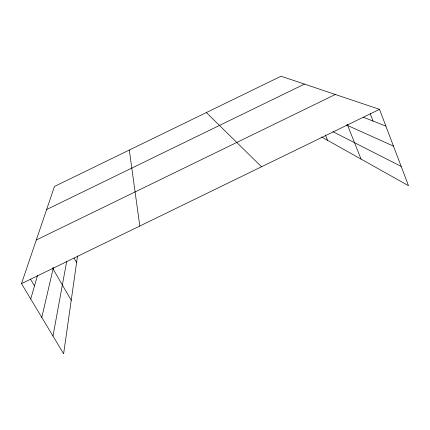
<?xml version="1.0" encoding="UTF-8"?>
<svg xmlns="http://www.w3.org/2000/svg" width="430" height="430" viewBox="0 0 430 430"><rect width="100%" height="100%" fill="white"/><g stroke="black" fill="none" stroke-linecap="round" stroke-linejoin="round"><path stroke-width="0.64" d="M77.54 255.925L63.624 353.777L21.5 283.633L54.459 186.443L281.069 76.223L379.513 109.338L408.5 185.696L321.71 137.052M52.981 336.05L66.698 261.381M41.796 317.431L53.368 267.697M30.723 299L37.544 275.281M46.628 209.528L304.472 84.092M36.292 240.01L335.346 94.482M21.5 283.633L379.513 109.338M363.248 117.256L385.861 126.06M346.505 124.985L393.477 146.13M332.976 131.747L401.174 166.399M206.357 112.563L261.531 166.775M30.439 279.129L34.486 285.928M52.417 267.831L71.23 300.28M74.057 258.016L76.599 262.515M325.354 134.961L327.558 140.33M347.214 124.313L361.06 159.111M370.225 113.703L373.063 121.077M129.306 150.038L139.809 226.04"/></g></svg>
